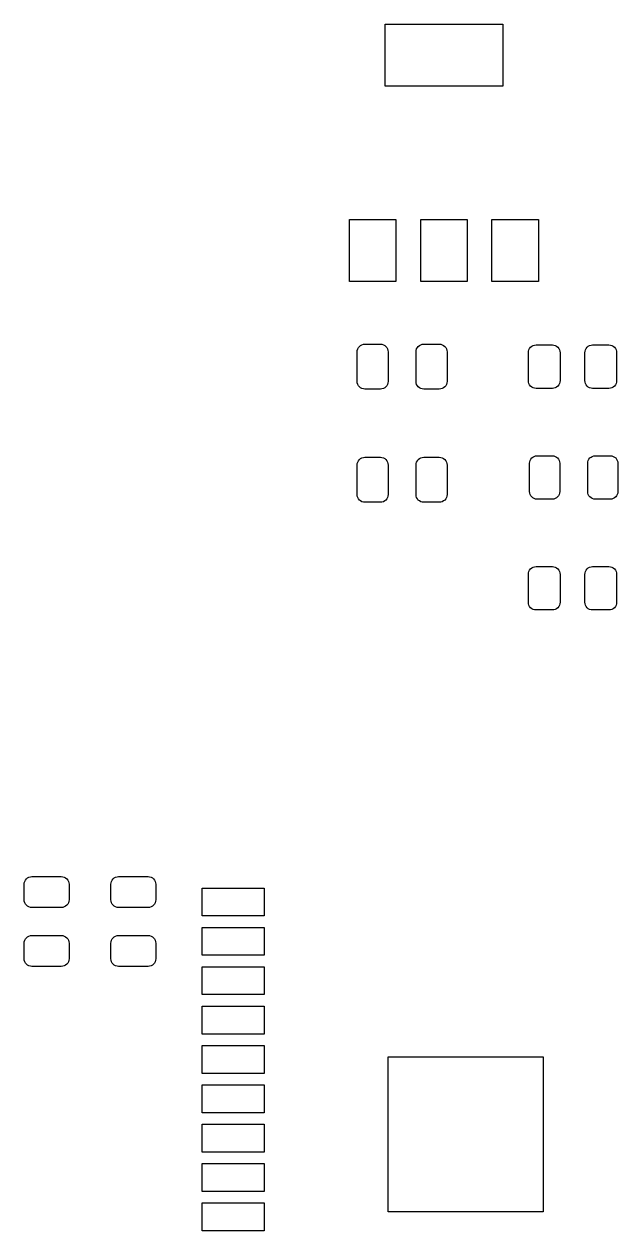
# Model space of a CAD drawing. Extents: x 99.8 to 195.8, y -115 to -50.
# Drawn here: x 123.8 to 142.97, y -89.06 to -50.12 of the extents above; entities that cross this region are included whole.
import ezdxf

# ---------------------------------------------------------------- set-up
doc = ezdxf.new("R2010")
doc.units = 0
doc.layers.add('BLACK', color=7, linetype='CONTINUOUS')

msp = doc.modelspace()

# ---------------------------------------------------------------- linework, layer by layer
at = {"layer": 'BLACK', "linetype": 'CONTINUOUS'}
for p, q in [((135.45, -52.125), (135.45, -50.125)), ((135.45, -50.125), (139.25, -50.125)), ((139.25, -50.125), (139.25, -52.125)), ((139.25, -52.125), (135.45, -52.125)), ((134.3, -58.425), (134.3, -56.425)), ((134.3, -56.425), (135.8, -56.425)), ((135.8, -56.425), (135.8, -58.425)), ((136.6, -58.425), (136.6, -56.425)), ((136.6, -56.425), (138.1, -56.425)), ((138.1, -56.425), (138.1, -58.425)), ((138.9, -58.425), (138.9, -56.425)), ((138.9, -56.425), (140.4, -56.425)), ((140.4, -56.425), (140.4, -58.425)), ((135.8, -58.425), (134.3, -58.425)), ((138.1, -58.425), (136.6, -58.425)), ((140.4, -58.425), (138.9, -58.425)), ((134.55, -60.7), (134.555, -60.6512)), ((134.55, -61.65), (134.55, -60.7)), ((134.555, -60.6512), (134.569, -60.6043)), ((134.569, -60.6043), (134.592, -60.5611)), ((134.592, -60.5611), (134.623, -60.5232)), ((134.623, -60.5232), (134.661, -60.4921)), ((134.661, -60.4921), (134.704, -60.469)), ((134.704, -60.469), (134.751, -60.4548)), ((134.751, -60.4548), (134.8, -60.45)), ((134.8, -60.45), (135.3, -60.45)), ((135.3, -60.45), (135.349, -60.4548)), ((135.349, -60.4548), (135.396, -60.469)), ((135.396, -60.469), (135.439, -60.4921)), ((135.439, -60.4921), (135.477, -60.5232)), ((135.477, -60.5232), (135.508, -60.5611)), ((135.508, -60.5611), (135.531, -60.6043)), ((135.531, -60.6043), (135.545, -60.6512)), ((135.545, -60.6512), (135.55, -60.7)), ((135.55, -60.7), (135.55, -61.65)), ((136.45, -60.7), (136.455, -60.6512)), ((136.45, -61.65), (136.45, -60.7)), ((136.455, -60.6512), (136.469, -60.6043)), ((136.469, -60.6043), (136.492, -60.5611)), ((136.492, -60.5611), (136.523, -60.5232)), ((136.523, -60.5232), (136.561, -60.4921)), ((136.561, -60.4921), (136.604, -60.469)), ((136.604, -60.469), (136.651, -60.4548)), ((136.651, -60.4548), (136.7, -60.45)), ((136.7, -60.45), (137.2, -60.45)), ((137.2, -60.45), (137.249, -60.4548)), ((137.249, -60.4548), (137.296, -60.469)), ((137.296, -60.469), (137.339, -60.4921)), ((137.339, -60.4921), (137.377, -60.5232)), ((137.377, -60.5232), (137.408, -60.5611)), ((137.408, -60.5611), (137.431, -60.6043)), ((137.431, -60.6043), (137.445, -60.6512)), ((137.445, -60.6512), (137.45, -60.7)), ((137.45, -60.7), (137.45, -61.65)), ((140.075, -60.725), (140.08, -60.6762)), ((140.075, -61.625), (140.075, -60.725)), ((140.08, -60.6762), (140.094, -60.6293)), ((140.094, -60.6293), (140.117, -60.5861)), ((140.117, -60.5861), (140.148, -60.5482)), ((140.148, -60.5482), (140.186, -60.5171)), ((140.186, -60.5171), (140.229, -60.494)), ((140.229, -60.494), (140.276, -60.4798)), ((140.276, -60.4798), (140.325, -60.475)), ((140.325, -60.475), (140.85, -60.475)), ((140.85, -60.475), (140.899, -60.4798)), ((140.899, -60.4798), (140.946, -60.494)), ((140.946, -60.494), (140.989, -60.5171)), ((140.989, -60.5171), (141.027, -60.5482)), ((141.027, -60.5482), (141.058, -60.5861)), ((141.058, -60.5861), (141.081, -60.6293)), ((141.081, -60.6293), (141.095, -60.6762)), ((141.095, -60.6762), (141.1, -60.725)), ((141.1, -60.725), (141.1, -61.625)), ((141.9, -60.725), (141.905, -60.6762)), ((141.9, -61.625), (141.9, -60.725)), ((141.905, -60.6762), (141.919, -60.6293)), ((141.919, -60.6293), (141.942, -60.5861)), ((141.942, -60.5861), (141.973, -60.5482)), ((141.973, -60.5482), (142.011, -60.5171)), ((142.011, -60.5171), (142.054, -60.494)), ((142.054, -60.494), (142.101, -60.4798)), ((142.101, -60.4798), (142.15, -60.475)), ((142.15, -60.475), (142.675, -60.475)), ((142.675, -60.475), (142.724, -60.4798)), ((142.724, -60.4798), (142.771, -60.494)), ((142.771, -60.494), (142.814, -60.5171)), ((142.814, -60.5171), (142.852, -60.5482)), ((142.852, -60.5482), (142.883, -60.5861)), ((142.883, -60.5861), (142.906, -60.6293)), ((142.906, -60.6293), (142.92, -60.6762)), ((142.92, -60.6762), (142.925, -60.725)), ((142.925, -60.725), (142.925, -61.625)), ((134.555, -61.6988), (134.55, -61.65)), ((134.569, -61.7457), (134.555, -61.6988)), ((134.592, -61.7889), (134.569, -61.7457)), ((134.623, -61.8268), (134.592, -61.7889)), ((134.661, -61.8579), (134.623, -61.8268)), ((134.704, -61.881), (134.661, -61.8579)), ((134.751, -61.8952), (134.704, -61.881)), ((134.8, -61.9), (134.751, -61.8952)), ((135.349, -61.8952), (135.3, -61.9)), ((135.396, -61.881), (135.349, -61.8952)), ((135.439, -61.8579), (135.396, -61.881)), ((135.477, -61.8268), (135.439, -61.8579)), ((135.508, -61.7889), (135.477, -61.8268)), ((135.531, -61.7457), (135.508, -61.7889)), ((135.545, -61.6988), (135.531, -61.7457)), ((135.55, -61.65), (135.545, -61.6988)), ((136.455, -61.6988), (136.45, -61.65)), ((136.469, -61.7457), (136.455, -61.6988)), ((136.492, -61.7889), (136.469, -61.7457)), ((136.523, -61.8268), (136.492, -61.7889)), ((136.561, -61.8579), (136.523, -61.8268)), ((136.604, -61.881), (136.561, -61.8579)), ((136.651, -61.8952), (136.604, -61.881)), ((136.7, -61.9), (136.651, -61.8952)), ((137.249, -61.8952), (137.2, -61.9)), ((137.296, -61.881), (137.249, -61.8952)), ((137.339, -61.8579), (137.296, -61.881)), ((137.377, -61.8268), (137.339, -61.8579)), ((137.408, -61.7889), (137.377, -61.8268)), ((137.431, -61.7457), (137.408, -61.7889)), ((137.445, -61.6988), (137.431, -61.7457)), ((137.45, -61.65), (137.445, -61.6988)), ((140.08, -61.6738), (140.075, -61.625)), ((140.094, -61.7207), (140.08, -61.6738)), ((140.117, -61.7639), (140.094, -61.7207)), ((140.148, -61.8018), (140.117, -61.7639)), ((140.186, -61.8329), (140.148, -61.8018)), ((140.229, -61.856), (140.186, -61.8329)), ((140.276, -61.8702), (140.229, -61.856)), ((140.325, -61.875), (140.276, -61.8702)), ((140.85, -61.875), (140.325, -61.875)), ((140.899, -61.8702), (140.85, -61.875)), ((140.946, -61.856), (140.899, -61.8702)), ((140.989, -61.8329), (140.946, -61.856)), ((141.027, -61.8018), (140.989, -61.8329)), ((141.058, -61.7639), (141.027, -61.8018)), ((141.081, -61.7207), (141.058, -61.7639)), ((141.095, -61.6738), (141.081, -61.7207)), ((141.1, -61.625), (141.095, -61.6738)), ((141.905, -61.6738), (141.9, -61.625)), ((141.919, -61.7207), (141.905, -61.6738)), ((141.942, -61.7639), (141.919, -61.7207)), ((141.973, -61.8018), (141.942, -61.7639)), ((142.011, -61.8329), (141.973, -61.8018)), ((142.054, -61.856), (142.011, -61.8329)), ((142.101, -61.8702), (142.054, -61.856)), ((142.15, -61.875), (142.101, -61.8702)), ((142.675, -61.875), (142.15, -61.875)), ((142.724, -61.8702), (142.675, -61.875)), ((142.771, -61.856), (142.724, -61.8702)), ((142.814, -61.8329), (142.771, -61.856)), ((142.852, -61.8018), (142.814, -61.8329)), ((142.883, -61.7639), (142.852, -61.8018)), ((142.906, -61.7207), (142.883, -61.7639)), ((142.92, -61.6738), (142.906, -61.7207)), ((142.925, -61.625), (142.92, -61.6738)), ((135.3, -61.9), (134.8, -61.9)), ((137.2, -61.9), (136.7, -61.9)), ((134.569, -64.2543), (134.592, -64.2111)), ((134.592, -64.2111), (134.623, -64.1732)), ((134.623, -64.1732), (134.661, -64.1421)), ((134.661, -64.1421), (134.704, -64.119)), ((134.704, -64.119), (134.751, -64.1048)), ((134.751, -64.1048), (134.8, -64.1)), ((134.8, -64.1), (135.3, -64.1)), ((135.3, -64.1), (135.349, -64.1048)), ((135.349, -64.1048), (135.396, -64.119)), ((135.396, -64.119), (135.439, -64.1421)), ((135.439, -64.1421), (135.477, -64.1732)), ((135.477, -64.1732), (135.508, -64.2111)), ((135.508, -64.2111), (135.531, -64.2543)), ((136.469, -64.2543), (136.492, -64.2111)), ((136.492, -64.2111), (136.523, -64.1732)), ((136.523, -64.1732), (136.561, -64.1421)), ((136.561, -64.1421), (136.604, -64.119)), ((136.604, -64.119), (136.651, -64.1048)), ((136.651, -64.1048), (136.7, -64.1)), ((136.7, -64.1), (137.2, -64.1)), ((137.2, -64.1), (137.249, -64.1048)), ((137.249, -64.1048), (137.296, -64.119)), ((137.296, -64.119), (137.339, -64.1421)), ((137.339, -64.1421), (137.377, -64.1732)), ((137.377, -64.1732), (137.408, -64.2111)), ((137.408, -64.2111), (137.431, -64.2543)), ((140.12, -64.2462), (140.134, -64.2005)), ((140.134, -64.2005), (140.156, -64.1583)), ((140.156, -64.1583), (140.186, -64.1214)), ((140.186, -64.1214), (140.223, -64.0911)), ((140.223, -64.0911), (140.265, -64.0686)), ((140.265, -64.0686), (140.311, -64.0547)), ((140.311, -64.0547), (140.359, -64.05)), ((140.359, -64.05), (140.846, -64.05)), ((140.846, -64.05), (140.894, -64.0547)), ((140.894, -64.0547), (140.94, -64.0686)), ((140.94, -64.0686), (140.982, -64.0911)), ((140.982, -64.0911), (141.019, -64.1214)), ((141.019, -64.1214), (141.049, -64.1583)), ((141.049, -64.1583), (141.071, -64.2005)), ((141.071, -64.2005), (141.085, -64.2462)), ((141.995, -64.2462), (142.009, -64.2005)), ((142.009, -64.2005), (142.031, -64.1583)), ((142.031, -64.1583), (142.061, -64.1214)), ((142.061, -64.1214), (142.098, -64.0911)), ((142.098, -64.0911), (142.14, -64.0686)), ((142.14, -64.0686), (142.186, -64.0547)), ((142.186, -64.0547), (142.234, -64.05)), ((142.234, -64.05), (142.721, -64.05)), ((142.721, -64.05), (142.769, -64.0547)), ((142.769, -64.0547), (142.815, -64.0686)), ((142.815, -64.0686), (142.857, -64.0911)), ((142.857, -64.0911), (142.894, -64.1214)), ((142.894, -64.1214), (142.924, -64.1583)), ((142.924, -64.1583), (142.946, -64.2005)), ((142.946, -64.2005), (142.96, -64.2462)), ((134.55, -64.35), (134.555, -64.3012)), ((134.55, -65.3), (134.55, -64.35)), ((134.555, -64.3012), (134.569, -64.2543)), ((135.531, -64.2543), (135.545, -64.3012)), ((135.545, -64.3012), (135.55, -64.35)), ((135.55, -64.35), (135.55, -65.3)), ((136.45, -64.35), (136.455, -64.3012)), ((136.45, -65.3), (136.45, -64.35)), ((136.455, -64.3012), (136.469, -64.2543)), ((137.431, -64.2543), (137.445, -64.3012)), ((137.445, -64.3012), (137.45, -64.35)), ((137.45, -64.35), (137.45, -65.3)), ((140.115, -64.2938), (140.12, -64.2462)), ((140.115, -65.2062), (140.115, -64.2938)), ((141.085, -64.2462), (141.09, -64.2938)), ((141.09, -64.2938), (141.09, -65.2062)), ((141.99, -64.2938), (141.995, -64.2462)), ((141.99, -65.2062), (141.99, -64.2938)), ((142.96, -64.2462), (142.965, -64.2938)), ((142.965, -64.2938), (142.965, -65.2062)), ((134.555, -65.3488), (134.55, -65.3)), ((134.569, -65.3957), (134.555, -65.3488)), ((134.592, -65.4389), (134.569, -65.3957)), ((135.531, -65.3957), (135.508, -65.4389)), ((135.545, -65.3488), (135.531, -65.3957)), ((135.55, -65.3), (135.545, -65.3488)), ((136.455, -65.3488), (136.45, -65.3)), ((136.469, -65.3957), (136.455, -65.3488)), ((136.492, -65.4389), (136.469, -65.3957)), ((137.431, -65.3957), (137.408, -65.4389)), ((137.445, -65.3488), (137.431, -65.3957)), ((137.45, -65.3), (137.445, -65.3488)), ((140.12, -65.2538), (140.115, -65.2062)), ((140.134, -65.2995), (140.12, -65.2538)), ((140.156, -65.3417), (140.134, -65.2995)), ((140.186, -65.3786), (140.156, -65.3417)), ((140.223, -65.4089), (140.186, -65.3786)), ((141.019, -65.3786), (140.982, -65.4089)), ((141.049, -65.3417), (141.019, -65.3786)), ((141.071, -65.2995), (141.049, -65.3417)), ((141.085, -65.2538), (141.071, -65.2995)), ((141.09, -65.2062), (141.085, -65.2538)), ((141.995, -65.2538), (141.99, -65.2062)), ((142.009, -65.2995), (141.995, -65.2538)), ((142.031, -65.3417), (142.009, -65.2995)), ((142.061, -65.3786), (142.031, -65.3417)), ((142.098, -65.4089), (142.061, -65.3786)), ((142.894, -65.3786), (142.857, -65.4089)), ((142.924, -65.3417), (142.894, -65.3786)), ((142.946, -65.2995), (142.924, -65.3417)), ((142.96, -65.2538), (142.946, -65.2995)), ((142.965, -65.2062), (142.96, -65.2538)), ((134.623, -65.4768), (134.592, -65.4389)), ((134.661, -65.5079), (134.623, -65.4768)), ((134.704, -65.531), (134.661, -65.5079)), ((134.751, -65.5452), (134.704, -65.531)), ((134.8, -65.55), (134.751, -65.5452)), ((135.3, -65.55), (134.8, -65.55)), ((135.349, -65.5452), (135.3, -65.55)), ((135.396, -65.531), (135.349, -65.5452)), ((135.439, -65.5079), (135.396, -65.531)), ((135.477, -65.4768), (135.439, -65.5079)), ((135.508, -65.4389), (135.477, -65.4768)), ((136.523, -65.4768), (136.492, -65.4389)), ((136.561, -65.5079), (136.523, -65.4768)), ((136.604, -65.531), (136.561, -65.5079)), ((136.651, -65.5452), (136.604, -65.531)), ((136.7, -65.55), (136.651, -65.5452)), ((137.2, -65.55), (136.7, -65.55)), ((137.249, -65.5452), (137.2, -65.55)), ((137.296, -65.531), (137.249, -65.5452)), ((137.339, -65.5079), (137.296, -65.531)), ((137.377, -65.4768), (137.339, -65.5079)), ((137.408, -65.4389), (137.377, -65.4768)), ((140.265, -65.4314), (140.223, -65.4089)), ((140.311, -65.4453), (140.265, -65.4314)), ((140.359, -65.45), (140.311, -65.4453)), ((140.846, -65.45), (140.359, -65.45)), ((140.894, -65.4453), (140.846, -65.45)), ((140.94, -65.4314), (140.894, -65.4453)), ((140.982, -65.4089), (140.94, -65.4314)), ((142.14, -65.4314), (142.098, -65.4089)), ((142.186, -65.4453), (142.14, -65.4314)), ((142.234, -65.45), (142.186, -65.4453)), ((142.721, -65.45), (142.234, -65.45)), ((142.769, -65.4453), (142.721, -65.45)), ((142.815, -65.4314), (142.769, -65.4453)), ((142.857, -65.4089), (142.815, -65.4314)), ((140.094, -67.7793), (140.117, -67.7361)), ((140.117, -67.7361), (140.148, -67.6982)), ((140.148, -67.6982), (140.186, -67.6671)), ((140.186, -67.6671), (140.229, -67.644)), ((140.229, -67.644), (140.276, -67.6298)), ((140.276, -67.6298), (140.325, -67.625)), ((140.325, -67.625), (140.85, -67.625)), ((140.85, -67.625), (140.899, -67.6298)), ((140.899, -67.6298), (140.946, -67.644)), ((140.946, -67.644), (140.989, -67.6671)), ((140.989, -67.6671), (141.027, -67.6982)), ((141.027, -67.6982), (141.058, -67.7361)), ((141.058, -67.7361), (141.081, -67.7793)), ((141.919, -67.7793), (141.942, -67.7361)), ((141.942, -67.7361), (141.973, -67.6982)), ((141.973, -67.6982), (142.011, -67.6671)), ((142.011, -67.6671), (142.054, -67.644)), ((142.054, -67.644), (142.101, -67.6298)), ((142.101, -67.6298), (142.15, -67.625)), ((142.15, -67.625), (142.675, -67.625)), ((142.675, -67.625), (142.724, -67.6298)), ((142.724, -67.6298), (142.771, -67.644)), ((142.771, -67.644), (142.814, -67.6671)), ((142.814, -67.6671), (142.852, -67.6982)), ((142.852, -67.6982), (142.883, -67.7361)), ((142.883, -67.7361), (142.906, -67.7793)), ((140.075, -67.875), (140.08, -67.8262)), ((140.075, -68.775), (140.075, -67.875)), ((140.08, -67.8262), (140.094, -67.7793)), ((141.081, -67.7793), (141.095, -67.8262)), ((141.095, -67.8262), (141.1, -67.875)), ((141.1, -67.875), (141.1, -68.775)), ((141.9, -67.875), (141.905, -67.8262)), ((141.9, -68.775), (141.9, -67.875)), ((141.905, -67.8262), (141.919, -67.7793)), ((142.906, -67.7793), (142.92, -67.8262)), ((142.92, -67.8262), (142.925, -67.875)), ((142.925, -67.875), (142.925, -68.775)), ((140.08, -68.8238), (140.075, -68.775)), ((140.094, -68.8707), (140.08, -68.8238)), ((140.117, -68.9139), (140.094, -68.8707)), ((141.081, -68.8707), (141.058, -68.9139)), ((141.095, -68.8238), (141.081, -68.8707)), ((141.1, -68.775), (141.095, -68.8238)), ((141.905, -68.8238), (141.9, -68.775)), ((141.919, -68.8707), (141.905, -68.8238)), ((141.942, -68.9139), (141.919, -68.8707)), ((142.906, -68.8707), (142.883, -68.9139)), ((142.92, -68.8238), (142.906, -68.8707)), ((142.925, -68.775), (142.92, -68.8238)), ((140.148, -68.9518), (140.117, -68.9139)), ((140.186, -68.9829), (140.148, -68.9518)), ((140.229, -69.006), (140.186, -68.9829)), ((140.276, -69.0202), (140.229, -69.006)), ((140.325, -69.025), (140.276, -69.0202)), ((140.85, -69.025), (140.325, -69.025)), ((140.899, -69.0202), (140.85, -69.025)), ((140.946, -69.006), (140.899, -69.0202)), ((140.989, -68.9829), (140.946, -69.006)), ((141.027, -68.9518), (140.989, -68.9829)), ((141.058, -68.9139), (141.027, -68.9518)), ((141.973, -68.9518), (141.942, -68.9139)), ((142.011, -68.9829), (141.973, -68.9518)), ((142.054, -69.006), (142.011, -68.9829)), ((142.101, -69.0202), (142.054, -69.006)), ((142.15, -69.025), (142.101, -69.0202)), ((142.675, -69.025), (142.15, -69.025)), ((142.724, -69.0202), (142.675, -69.025)), ((142.771, -69.006), (142.724, -69.0202)), ((142.814, -68.9829), (142.771, -69.006)), ((142.852, -68.9518), (142.814, -68.9829)), ((142.883, -68.9139), (142.852, -68.9518)), ((123.8, -77.875), (123.805, -77.8262)), ((123.805, -77.8262), (123.819, -77.7793)), ((123.819, -77.7793), (123.842, -77.7361)), ((123.842, -77.7361), (123.873, -77.6982)), ((123.873, -77.6982), (123.911, -77.6671)), ((123.911, -77.6671), (123.954, -77.644)), ((123.954, -77.644), (124.001, -77.6298)), ((124.001, -77.6298), (124.05, -77.625)), ((124.05, -77.625), (125, -77.625)), ((125, -77.625), (125.049, -77.6298)), ((125.049, -77.6298), (125.096, -77.644)), ((125.096, -77.644), (125.139, -77.6671)), ((125.139, -77.6671), (125.177, -77.6982)), ((125.177, -77.6982), (125.208, -77.7361)), ((125.208, -77.7361), (125.231, -77.7793)), ((125.231, -77.7793), (125.245, -77.8262)), ((125.245, -77.8262), (125.25, -77.875)), ((126.6, -77.875), (126.605, -77.8262)), ((126.605, -77.8262), (126.619, -77.7793)), ((126.619, -77.7793), (126.642, -77.7361)), ((126.642, -77.7361), (126.673, -77.6982)), ((126.673, -77.6982), (126.711, -77.6671)), ((126.711, -77.6671), (126.754, -77.644)), ((126.754, -77.644), (126.801, -77.6298)), ((126.801, -77.6298), (126.85, -77.625)), ((126.85, -77.625), (127.8, -77.625)), ((127.8, -77.625), (127.849, -77.6298)), ((127.849, -77.6298), (127.896, -77.644)), ((127.896, -77.644), (127.939, -77.6671)), ((127.939, -77.6671), (127.977, -77.6982)), ((127.977, -77.6982), (128.008, -77.7361)), ((128.008, -77.7361), (128.031, -77.7793)), ((128.031, -77.7793), (128.045, -77.8262)), ((128.045, -77.8262), (128.05, -77.875)), ((123.8, -78.375), (123.8, -77.875)), ((125.25, -77.875), (125.25, -78.375)), ((126.6, -78.375), (126.6, -77.875)), ((128.05, -77.875), (128.05, -78.375)), ((129.55, -78.895), (129.55, -77.995)), ((129.55, -77.995), (131.55, -77.995)), ((131.55, -77.995), (131.55, -78.895)), ((123.805, -78.4238), (123.8, -78.375)), ((123.819, -78.4707), (123.805, -78.4238)), ((123.842, -78.5139), (123.819, -78.4707)), ((123.873, -78.5518), (123.842, -78.5139)), ((123.911, -78.5829), (123.873, -78.5518)), ((123.954, -78.606), (123.911, -78.5829)), ((124.001, -78.6202), (123.954, -78.606)), ((124.05, -78.625), (124.001, -78.6202)), ((125, -78.625), (124.05, -78.625)), ((125.049, -78.6202), (125, -78.625)), ((125.096, -78.606), (125.049, -78.6202)), ((125.139, -78.5829), (125.096, -78.606)), ((125.177, -78.5518), (125.139, -78.5829)), ((125.208, -78.5139), (125.177, -78.5518)), ((125.231, -78.4707), (125.208, -78.5139)), ((125.245, -78.4238), (125.231, -78.4707)), ((125.25, -78.375), (125.245, -78.4238)), ((126.605, -78.4238), (126.6, -78.375)), ((126.619, -78.4707), (126.605, -78.4238)), ((126.642, -78.5139), (126.619, -78.4707)), ((126.673, -78.5518), (126.642, -78.5139)), ((126.711, -78.5829), (126.673, -78.5518)), ((126.754, -78.606), (126.711, -78.5829)), ((126.801, -78.6202), (126.754, -78.606)), ((126.85, -78.625), (126.801, -78.6202)), ((127.8, -78.625), (126.85, -78.625)), ((127.849, -78.6202), (127.8, -78.625)), ((127.896, -78.606), (127.849, -78.6202)), ((127.939, -78.5829), (127.896, -78.606)), ((127.977, -78.5518), (127.939, -78.5829)), ((128.008, -78.5139), (127.977, -78.5518)), ((128.031, -78.4707), (128.008, -78.5139)), ((128.045, -78.4238), (128.031, -78.4707)), ((128.05, -78.375), (128.045, -78.4238)), ((131.55, -78.895), (129.55, -78.895)), ((129.55, -80.165), (129.55, -79.265)), ((129.55, -79.265), (131.55, -79.265)), ((131.55, -79.265), (131.55, -80.165)), ((123.8, -79.775), (123.805, -79.7262)), ((123.8, -80.275), (123.8, -79.775)), ((123.805, -79.7262), (123.819, -79.6793)), ((123.819, -79.6793), (123.842, -79.6361)), ((123.842, -79.6361), (123.873, -79.5982)), ((123.873, -79.5982), (123.911, -79.5671)), ((123.911, -79.5671), (123.954, -79.544)), ((123.954, -79.544), (124.001, -79.5298)), ((124.001, -79.5298), (124.05, -79.525)), ((124.05, -79.525), (125, -79.525)), ((125, -79.525), (125.049, -79.5298)), ((125.049, -79.5298), (125.096, -79.544)), ((125.096, -79.544), (125.139, -79.5671)), ((125.139, -79.5671), (125.177, -79.5982)), ((125.177, -79.5982), (125.208, -79.6361)), ((125.208, -79.6361), (125.231, -79.6793)), ((125.231, -79.6793), (125.245, -79.7262)), ((125.245, -79.7262), (125.25, -79.775)), ((125.25, -79.775), (125.25, -80.275)), ((126.6, -79.775), (126.605, -79.7262)), ((126.6, -80.275), (126.6, -79.775)), ((126.605, -79.7262), (126.619, -79.6793)), ((126.619, -79.6793), (126.642, -79.6361)), ((126.642, -79.6361), (126.673, -79.5982)), ((126.673, -79.5982), (126.711, -79.5671)), ((126.711, -79.5671), (126.754, -79.544)), ((126.754, -79.544), (126.801, -79.5298)), ((126.801, -79.5298), (126.85, -79.525)), ((126.85, -79.525), (127.8, -79.525)), ((127.8, -79.525), (127.849, -79.5298)), ((127.849, -79.5298), (127.896, -79.544)), ((127.896, -79.544), (127.939, -79.5671)), ((127.939, -79.5671), (127.977, -79.5982)), ((127.977, -79.5982), (128.008, -79.6361)), ((128.008, -79.6361), (128.031, -79.6793)), ((128.031, -79.6793), (128.045, -79.7262)), ((128.045, -79.7262), (128.05, -79.775)), ((128.05, -79.775), (128.05, -80.275)), ((131.55, -80.165), (129.55, -80.165)), ((123.805, -80.3238), (123.8, -80.275)), ((123.819, -80.3707), (123.805, -80.3238)), ((123.842, -80.4139), (123.819, -80.3707)), ((123.873, -80.4518), (123.842, -80.4139)), ((123.911, -80.4829), (123.873, -80.4518)), ((123.954, -80.506), (123.911, -80.4829)), ((124.001, -80.5202), (123.954, -80.506)), ((124.05, -80.525), (124.001, -80.5202)), ((125, -80.525), (124.05, -80.525)), ((125.049, -80.5202), (125, -80.525)), ((125.096, -80.506), (125.049, -80.5202)), ((125.139, -80.4829), (125.096, -80.506)), ((125.177, -80.4518), (125.139, -80.4829)), ((125.208, -80.4139), (125.177, -80.4518)), ((125.231, -80.3707), (125.208, -80.4139)), ((125.245, -80.3238), (125.231, -80.3707)), ((125.25, -80.275), (125.245, -80.3238)), ((126.605, -80.3238), (126.6, -80.275)), ((126.619, -80.3707), (126.605, -80.3238)), ((126.642, -80.4139), (126.619, -80.3707)), ((126.673, -80.4518), (126.642, -80.4139)), ((126.711, -80.4829), (126.673, -80.4518)), ((126.754, -80.506), (126.711, -80.4829)), ((126.801, -80.5202), (126.754, -80.506)), ((126.85, -80.525), (126.801, -80.5202)), ((127.8, -80.525), (126.85, -80.525)), ((127.849, -80.5202), (127.8, -80.525)), ((127.896, -80.506), (127.849, -80.5202)), ((127.939, -80.4829), (127.896, -80.506)), ((127.977, -80.4518), (127.939, -80.4829)), ((128.008, -80.4139), (127.977, -80.4518)), ((128.031, -80.3707), (128.008, -80.4139)), ((128.045, -80.3238), (128.031, -80.3707)), ((128.05, -80.275), (128.045, -80.3238)), ((129.55, -81.435), (129.55, -80.535)), ((129.55, -80.535), (131.55, -80.535)), ((131.55, -80.535), (131.55, -81.435)), ((131.55, -81.435), (129.55, -81.435)), ((129.55, -82.705), (129.55, -81.805)), ((129.55, -81.805), (131.55, -81.805)), ((131.55, -81.805), (131.55, -82.705)), ((131.55, -82.705), (129.55, -82.705)), ((129.55, -83.975), (129.55, -83.075)), ((129.55, -83.075), (131.55, -83.075)), ((131.55, -83.075), (131.55, -83.975)), ((135.55, -88.445), (135.55, -83.445)), ((135.55, -83.445), (140.55, -83.445)), ((140.55, -83.445), (140.55, -88.445)), ((131.55, -83.975), (129.55, -83.975)), ((129.55, -85.245), (129.55, -84.345)), ((129.55, -84.345), (131.55, -84.345)), ((131.55, -84.345), (131.55, -85.245)), ((131.55, -85.245), (129.55, -85.245)), ((129.55, -86.515), (129.55, -85.615)), ((129.55, -85.615), (131.55, -85.615)), ((131.55, -85.615), (131.55, -86.515)), ((131.55, -86.515), (129.55, -86.515)), ((129.55, -87.785), (129.55, -86.885)), ((129.55, -86.885), (131.55, -86.885)), ((131.55, -86.885), (131.55, -87.785)), ((131.55, -87.785), (129.55, -87.785)), ((129.55, -89.055), (129.55, -88.155)), ((129.55, -88.155), (131.55, -88.155)), ((131.55, -88.155), (131.55, -89.055)), ((140.55, -88.445), (135.55, -88.445)), ((131.55, -89.055), (129.55, -89.055))]:
    msp.add_line(p, q, dxfattribs=at)

doc.saveas('drawing.dxf')
